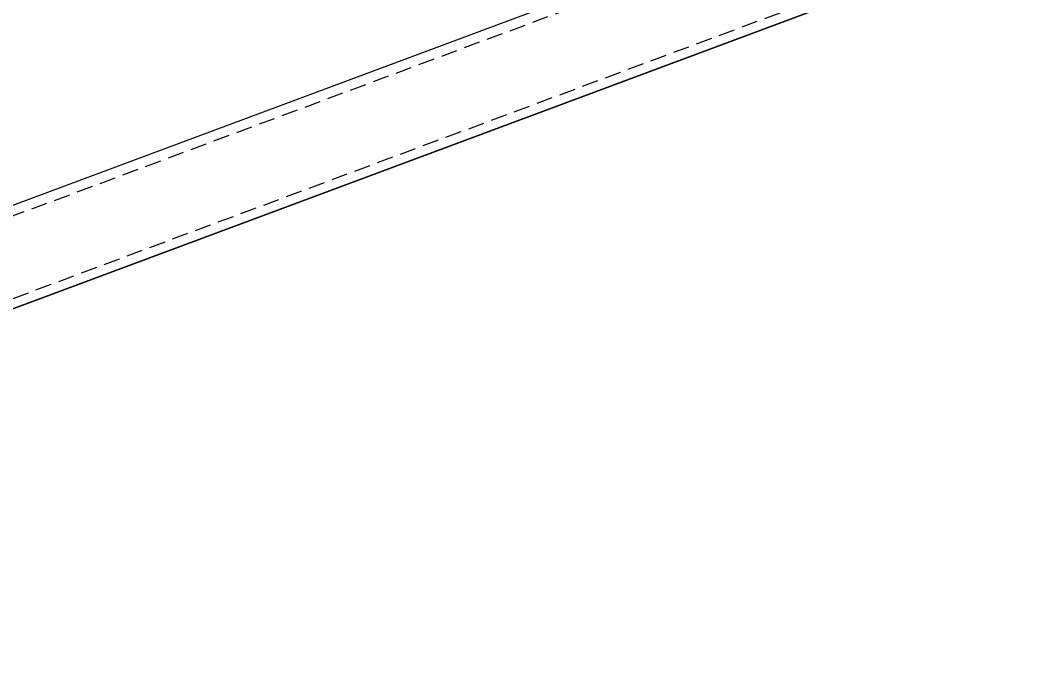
# Model space of a CAD drawing. Extents: x 12199666 to 24617114, y 1197707 to 2548648.
# Drawn here: x 12328198.6 to 12328506.2, y 1260026.6 to 1260230.1 of the extents above; entities that cross this region are included whole.
import ezdxf

# ---------------------------------------------------------------- set-up
doc = ezdxf.new("R2010")
doc.units = 0
doc.header["$LTSCALE"] = 10
doc.header["$MEASUREMENT"] = 0
doc.linetypes.add('TX-PLAN-T1-F11$0$DASHED', pattern=[0.75, 0.5, -0.25])
doc.layers.add('TX-PLAN-T1-F11$0$_EDO-ALUMINIUM-SECTION', color=90, linetype='Continuous', lineweight=30)
doc.layers.add('TX-PLAN-T1-F11$0$幕墙线', color=114, linetype='Continuous', lineweight=30)
for name, color, linetype in [('TX-PLAN-T1-F11$0$F-Alum', 4, 'Continuous'), ('TX-PLAN-T1-F11$0$F-dashed line', 8, 'TX-PLAN-T1-F11$0$DASHED'), ('TX-PLAN-T1-F11$0$F_MISC', 8, 'Continuous'), ('TX-PLAN-T1-F11$0$INSUL', 173, 'Continuous')]:
    doc.layers.add(name, color=color, linetype=linetype)

# ---------------------------------------------------------------- blocks, each defined once
blk = doc.blocks.new('*U195')
at = {"layer": 'TX-PLAN-T1-F11$0$INSUL', "lineweight": 0}
h = blk.add_hatch(dxfattribs=at)
h.set_pattern_fill('岩棉', color=256, scale=60.00000000000002, style=0, pattern_type=2)
h.set_pattern_definition([(171.78891, (31.98000479999999, 119.4285713999999), (-403.9210344936758, 60.00000149168051), [2.0005134, -418.1072400000002]), (146.908661, (33.73372379999999, 118.2857141999999), (-95.04024262992478, 60.00000083033304), [2.093239800000001, -437.4870720000002]), (132.32733, (35.03487, 116.8571429999999), (-106.9202743718115, 119.9999994801657), [1.932303599999998, -403.8514799999996]), (114.796992, (35.8268718, 115.1428571999999), (-23.76006081965321, 59.99999964663972), [1.8883968, -196.393272]), (91.6202240999998, (35.8834434, 113.1428574), (-11.88003000216715, 359.9999998263044), [2.000800199999999, -418.1671799999997]), (82.82482490000001, (30.05657160000001, 66.85714259999999), (83.16020966511272, 659.9999982204777), [46.65104279999994, -9750.067799999993]), (97.17517500000001, (41.823459, 66.85714259999999), (-83.16021148970225, 659.9999979909094), [46.65104280000004, -9750.06780000001]), (88.37977579999999, (35.9965866, 113.1428574), (11.88002583240484, 359.9999999412873), [2.0008002, -418.16718]), (65.203007, (36.05315819999999, 115.1428571999999), (23.76006077749137, 59.99999973523376), [1.888396799999998, -196.3932719999997]), (47.67266909999998, (36.84516060000001, 116.8571429999999), (106.9202740388371, 119.9999998207617), [1.932303599999999, -403.8514799999998]), (33.09133829999998, (38.14630680000001, 118.2857141999999), (95.0402417250371, 60.00000218260124), [2.0932398, -437.4870719999998]), (8.211089519999998, (39.90002519999999, 119.4285713999999), (403.9210347392536, 59.99999988934716), [2.0005134, -418.1072399999999]), (87.16616460000002, (30.00000000000001, 65.71428599999996), (11.88002507150802, 180.0000001810667), [1.144256399999998, -239.1495899999996]), (103.9013849999999, (30.282858, 64.57142879999994), (-47.5201215879632, 179.9999997770064), [1.177340399999998, -246.0641939999996]), (111.603615, (30.73543020000001, 63.42857159999996), (-11.88003031737481, 59.99999997976404), [1.229204999999999, -63.30404399999991]), (122.761347, (31.470861, 62.28571439999996), (-35.64009214299298, 59.99999937378065), [1.3590366, -284.0386379999999]), (138.290552, (32.43257759999999, 61.42857119999996), (-71.2801817170538, 60.00000123338383), [1.288252200000001, -269.2446480000003]), (152.003514, (33.5074374, 60.85714259999997), (-106.9202745038909, 59.99999917536116), [1.2173142, -254.4187140000001]), (166.477202, (34.6954404, 60.57142859999996), (-237.6006083015547, 60.00000192533073), [1.2218772, -255.3723300000001]), (167.070755, (35.94001500000002, 60.28571399999996), (-249.4806394894893, 59.99999988713196), [1.276948800000001, -266.8823280000002]), (12.92924439999999, (35.94001500000002, 60.28571399999996), (249.4806395808134, 59.99999961372987), [1.2769488, -266.882328]), (13.52279750000001, (37.1845896, 60.57142859999996), (237.6006088251535, 59.99999985187424), [1.221877199999999, -255.3723299999998]), (27.99648529999997, (38.3725926, 60.85714259999997), (118.8003031649702, 60.00000218637319), [1.2173142, -254.418714]), (41.70944699999995, (39.44745299999998, 61.42857119999996), (71.28018116740307, 60.00000178097831), [1.288252199999999, -269.2446479999997]), (57.2386522, (40.40916960000001, 62.28571439999996), (118.8003026691194, 180.000001000711), [1.359036599999999, -284.0386379999999]), (68.396384, (41.1445998, 63.42857159999996), (11.88003024886847, 60.00000021423826), [1.229204999999999, -63.30404399999996]), (76.098615, (41.59717259999999, 64.57142879999994), (11.88003045248315, 59.99999970942572), [1.177340399999998, -246.0641939999996]), (92.83383529999988, (41.8800306, 65.71428599999996), (-11.88003015074521, 179.9999999348276), [1.144256399999999, -239.1495899999998])])
h.paths.add_polyline_path([(0, 0), (429.9707085312324, 0), (429.9707085312324, 59.99999999999999), (0, 59.99999999999999)])
at = {"layer": 'TX-PLAN-T1-F11$0$INSUL'}
blk.add_lwpolyline([(0, 0), (429.9707085312324, 0), (429.9707085312324, 59.99999999999999), (0, 59.99999999999999)], close=True, dxfattribs=at)
blk = doc.blocks.new('TX-PLAN-T1-F11$0$A$C6BF074A9')
at = {"layer": 'TX-PLAN-T1-F11$0$F_MISC', "ltscale": 18000, "extrusion": (6.800515792032808e-07, -9.067815260528008e-07, -0.9999999999993576), "xscale": -1, "rotation": 239.9840001645362}
blk.add_blockref('*U195', (-103.172877777826, -181.117975366362, 0.0002343973125617583), dxfattribs=at)
blk = doc.blocks.new('*U193')
at = {"layer": 'TX-PLAN-T1-F11$0$F-Alum', "flags": 128}
for points in [[(53.01061472645961, -31.80457267696329), (390.065040307818, -615.223651404347)], [(27.04169836640358, -46.80740425240947), (364.0961239619646, -630.2264829897904)]]:
    blk.add_lwpolyline(points, dxfattribs=at)
at = {"layer": 'TX-PLAN-T1-F11$0$F-dashed line', "flags": 128}
for points in [[(50.2786876456812, -33.38286887168942), (387.3331132275052, -616.8019476004993)], [(29.57848780532368, -45.34184349645511), (366.632913393667, -628.760922236208)]]:
    blk.add_lwpolyline(points, dxfattribs=at)
blk.add_blockref('TX-PLAN-T1-F11$0$A$C6BF074A9', (295.3913204157725, -154.9408162646432))
blk = doc.blocks.new('TX-PLAN-T1-F11$0$A$C21521A5F')
at = {"rotation": 90}
blk.add_blockref('*U193', (388.7170751225203, 4760.219757124782, 0.0004146164392175001), dxfattribs=at)
blk = doc.blocks.new('TX-PLAN-T1-F11$0$标准层幕墙0118')
at = {"color": 3}
blk.add_blockref('TX-PLAN-T1-F11$0$A$C21521A5F', (32561.28292488377, 9139.780242875713, -0.0004146164392174988), dxfattribs=at)
blk = doc.blocks.new('TX-PLAN-T1-F11')
at = {"layer": 'TX-PLAN-T1-F11$0$幕墙线'}
blk.add_lwpolyline([(12329355.97941197, 1268889.68554773), (12329809.55637091, 1267672.630201836), (12329106.43591221, 1267410.58851202), (12329560.01686937, 1266193.534655922), (12328856.89241254, 1265931.491476064), (12329310.4733697, 1264714.437619966), (12328607.34891296, 1264452.394439864), (12329060.92987003, 1263235.340584011), (12328357.80541329, 1262973.297403908), (12328811.38237223, 1261756.242058014), (12328108.26191362, 1261494.200367953), (12328561.84287069, 1260277.1465121), (12327858.71841386, 1260015.103332242), (12328312.29537289, 1258798.047986103), (12327609.17491428, 1258536.006296042), (12328062.75187322, 1257318.950950148), (12327359.63141452, 1257056.909260331), (12327813.20837355, 1255839.853914192), (12327110.08791494, 1255577.812224131), (12327563.66887201, 1254360.758368278)], dxfattribs=at)
at = {"layer": 'TX-PLAN-T1-F11$0$_EDO-ALUMINIUM-SECTION', "rotation": 350.4236156863823}
blk.add_blockref('TX-PLAN-T1-F11$0$标准层幕墙0118', (12293055.45042718, 1251790.443008234), dxfattribs=at)

msp = doc.modelspace()

# ---------------------------------------------------------------- block references
msp.add_blockref('TX-PLAN-T1-F11', (0, 0))

doc.saveas('drawing.dxf')
